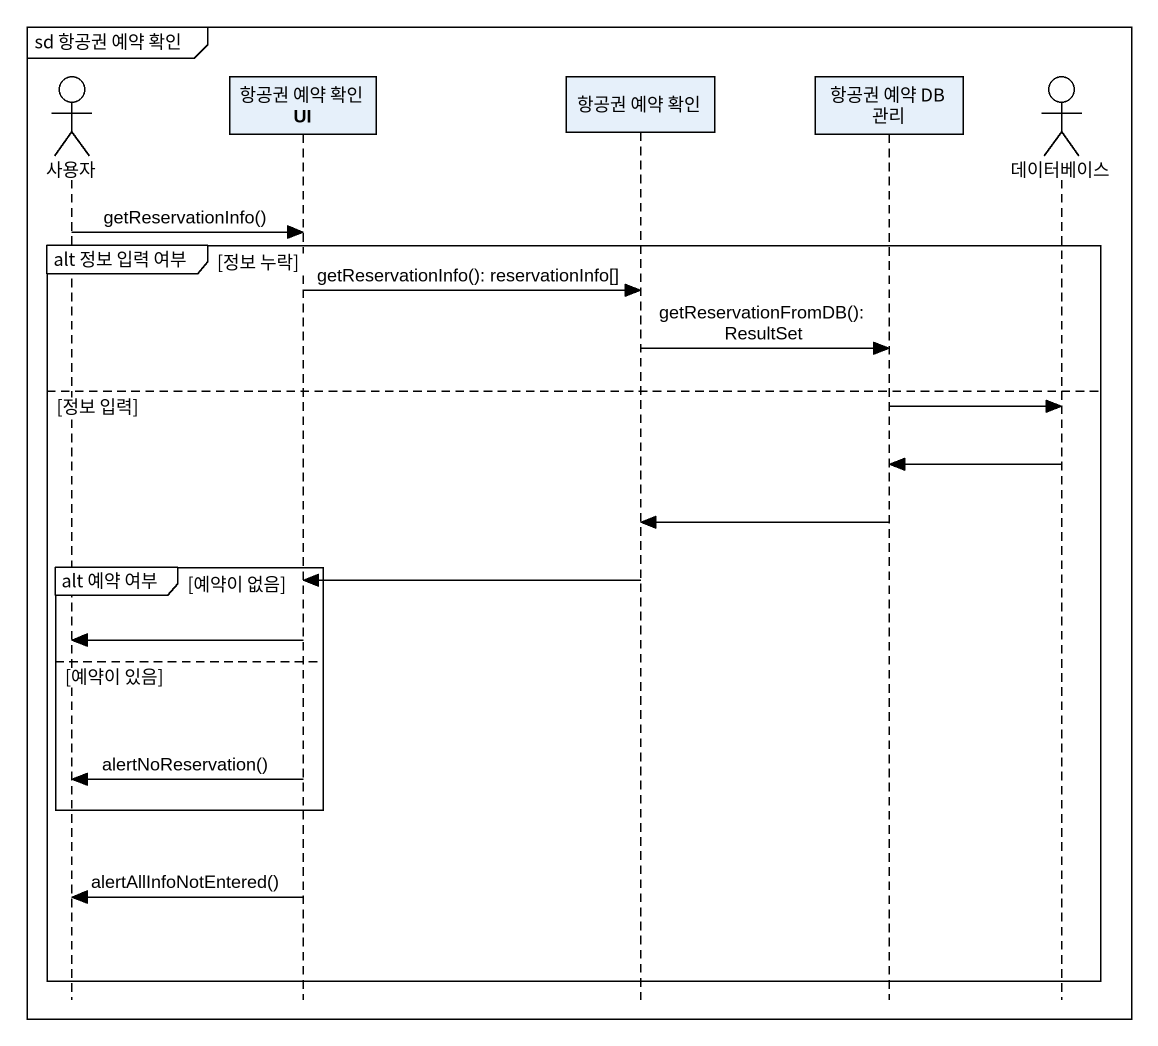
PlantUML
@startuml
mainframe sd 항공권 예약 확인
hide footbox
actor 사용자
participant "항공권 예약 확인 UI" as 항공권_예약_확인_UI
participant "항공권 예약 확인" as 항공권_예약_확인
participant "항공권 예약 DB 관리" as 항공권_예약_DB_관리
actor 데이터베이스

사용자 -> 항공권_예약_확인_UI : getReservationInfo()
group alt 정보 입력 여부 [정보 누락]
  항공권_예약_확인_UI -> 항공권_예약_확인 : getReservationInfo(): reservationInfo[]
  항공권_예약_확인 -> 항공권_예약_DB_관리 : getReservationFromDB(): ResultSet
else 정보 입력
  항공권_예약_DB_관리 -> 데이터베이스
  데이터베이스 -> 항공권_예약_DB_관리
  항공권_예약_DB_관리 -> 항공권_예약_확인
  group alt 예약 여부 [예약이 없음]
    항공권_예약_확인 -> 항공권_예약_확인_UI
    항공권_예약_확인_UI -> 사용자
  else 예약이 있음
    항공권_예약_확인_UI -> 사용자 : alertNoReservation()
  end
  항공권_예약_확인_UI -> 사용자 : alertAllInfoNotEntered()
end
@enduml
